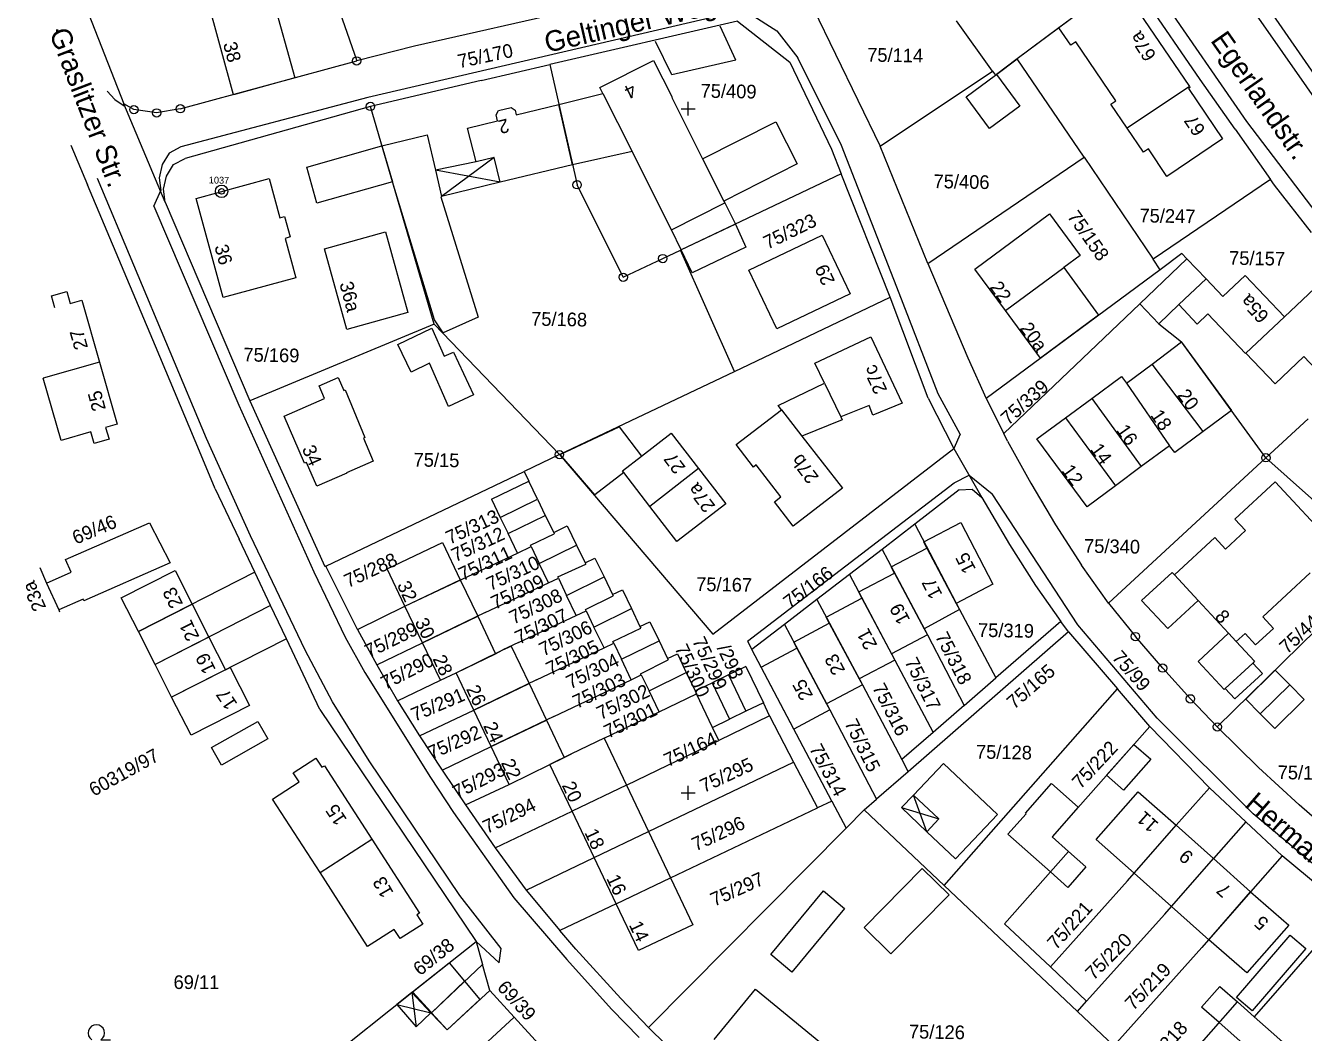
# Model space of a CAD drawing. Extents: x 4459903 to 4460398, y 5304124 to 5304562.
# Drawn here: x 4459903.2 to 4460090.1, y 5304264.8 to 5304412.2 of the extents above; entities that cross this region are included whole.
import ezdxf

# ---------------------------------------------------------------- set-up
doc = ezdxf.new("R2010")
doc.units = 0
doc.layers.get('0').update_dxf_attribs({"linetype": 'CONTINUOUS'})
for name, color, linetype in [('1', 7, 'CONTINUOUS'), ('10', 7, 'CONTINUOUS'), ('11', 7, 'CONTINUOUS'), ('14', 7, 'CONTINUOUS'), ('15', 7, 'CONTINUOUS'), ('3', 7, 'CONTINUOUS'), ('4', 7, 'CONTINUOUS'), ('5', 7, 'CONTINUOUS'), ('6', 7, 'CONTINUOUS'), ('7', 7, 'CONTINUOUS'), ('9', 7, 'CONTINUOUS')]:
    doc.layers.add(name, color=color, linetype=linetype)

# ---------------------------------------------------------------- blocks, each defined once
blk = doc.blocks.new('10')
at = {"color": 2}
blk.add_circle((0, 0), 0.61, dxfattribs=at)
blk = doc.blocks.new('5')
at = {"color": 1}
for radius in [0.91, 0.41]:
    blk.add_circle((0, 0), radius, dxfattribs=at)
blk = doc.blocks.new('212')
at = {"color": 3}
blk.add_line((0.663158, -1.000108), (2.063156, -1.000108), dxfattribs=at)
blk.add_arc((0, 0), 1.199998, 303.547812, 596.700279, dxfattribs=at)
blk = doc.blocks.new('400')
at = {"color": 7}
for p, q in [((-1, 0), (0, 0)), ((0, 0), (0, 1)), ((0, 0), (1, 0)), ((0, -1), (0, 0))]:
    blk.add_line(p, q, dxfattribs=at)

msp = doc.modelspace()

# ---------------------------------------------------------------- linework, layer by layer
at = {"layer": '10', "color": 30}
for p, q in [((4460055.58, 5304435.91), (4460081.59, 5304398.15)), ((4460006.62, 5304414.1), (4459953.17, 5304401.66)), ((4460006.98, 5304407.11), (4460004.66, 5304412.1)), ((4460009.05, 5304413.87), (4460012.98, 5304411.41)), ((4460083.02, 5304413.75), (4460095.43, 5304395.94)), ((4460012.98, 5304411.41), (4460016.03, 5304407.46)), ((4459997.62, 5304404.99), (4459995.23, 5304409.86)), ((4460006.98, 5304407.11), (4459997.62, 5304404.99)), ((4460022.39, 5304394.65), (4460016.03, 5304407.46)), ((4459915.1, 5304402.6), (4459916.21, 5304401.38)), ((4459916.21, 5304401.38), (4459917.56, 5304400.45)), ((4459953.17, 5304401.66), (4459925.86, 5304394.43)), ((4460081.59, 5304398.15), (4460095.48, 5304379.88)), ((4459924.12, 5304393.53), (4459923.12, 5304391.85)), ((4459925.86, 5304394.43), (4459924.12, 5304393.53)), ((4460030.82, 5304373.06), (4460022.39, 5304394.65)), ((4459923.12, 5304391.85), (4459922.69, 5304389.91)), ((4459929.61, 5304351.82), (4459913.67, 5304389.81)), ((4459922.69, 5304389.91), (4459922.9, 5304388.07)), ((4459921.92, 5304385.78), (4459922.9, 5304388.07)), ((4459921.92, 5304385.78), (4459934.32, 5304356.66)), ((4460036.55, 5304358.31), (4460030.82, 5304373.06)), ((4460039.77, 5304352.43), (4460036.55, 5304358.31)), ((4459934.32, 5304356.66), (4459945.28, 5304332.31)), ((4460039.77, 5304352.43), (4460038.85, 5304350.35)), ((4459936.03, 5304337.56), (4459929.61, 5304351.82)), ((4460008.69, 5304322.17), (4460038.86, 5304345.3)), ((4460038.86, 5304345.3), (4460041.07, 5304346.44)), ((4460041.07, 5304346.44), (4460044.44, 5304343.71)), ((4460056.97, 5304324.55), (4460044.44, 5304343.71)), ((4459944, 5304320.85), (4459936.03, 5304337.56)), ((4459945.28, 5304332.31), (4459949.86, 5304322.76)), ((4460068.56, 5304310.93), (4460056.97, 5304324.55)), ((4459949.86, 5304322.76), (4459952.76, 5304317.61)), ((4459948.03, 5304313.31), (4459944, 5304320.85)), ((4460008.69, 5304322.17), (4460009.32, 5304320.97)), ((4459952.76, 5304317.61), (4459962.33, 5304302.26)), ((4459953.36, 5304304.66), (4459948.03, 5304313.31)), ((4460082.59, 5304296.91), (4460068.56, 5304310.93)), ((4459966.63, 5304284.99), (4459953.36, 5304304.66)), ((4459962.33, 5304302.26), (4459965.69, 5304297.12)), ((4459965.69, 5304297.12), (4459974.5, 5304284.67)), ((4460127.16, 5304259.59), (4460082.59, 5304296.91)), ((4459972.66, 5304277.26), (4459966.63, 5304284.99)), ((4459974.5, 5304284.67), (4459982.24, 5304275.65)), ((4459972.35, 5304275.16), (4459969.02, 5304278.28)), ((4459972.35, 5304275.16), (4459972.66, 5304277.26)), ((4459982.24, 5304275.65), (4459988.77, 5304268.36)), ((4459992.86, 5304264.22), (4459988.77, 5304268.36))]:
    msp.add_line(p, q, dxfattribs=at)
at = {"layer": '3', "color": 7}
for p, q in [((4459942.07, 5304434.47), (4459951.55, 5304407.01)), ((4459907.96, 5304425.04), (4459917.52, 5304400.73)), ((4460064.43, 5304419.48), (4460048.11, 5304407.33)), ((4460074.85, 5304404.29), (4460064.43, 5304419.48)), ((4460093.28, 5304402.47), (4460083.31, 5304416.96)), ((4459983.72, 5304414.54), (4459959.98, 5304409.15)), ((4460018.27, 5304414.73), (4460028.07, 5304394.52)), ((4460007.21, 5304412.83), (4459979.77, 5304406.46)), ((4460007.21, 5304412.83), (4460014.86, 5304406.81)), ((4459959.98, 5304409.15), (4459951.55, 5304407.01)), ((4459925.77, 5304400.01), (4459951.55, 5304407.01)), ((4459969.74, 5304404.15), (4459979.77, 5304406.46)), ((4459979.77, 5304406.46), (4459983.77, 5304388.9)), ((4460014.86, 5304406.81), (4460020.93, 5304394.08)), ((4460044.91, 5304404.94), (4460048.11, 5304407.33)), ((4460057.88, 5304392.91), (4460048.11, 5304407.33)), ((4460028.07, 5304394.52), (4460044.46, 5304405.51)), ((4460044.46, 5304405.51), (4460044.91, 5304404.94)), ((4459969.74, 5304404.15), (4459953.55, 5304400.35)), ((4460079.95, 5304397.01), (4460074.85, 5304404.29)), ((4459918.98, 5304399.88), (4459917.52, 5304400.73)), ((4459923.57, 5304386.33), (4459917.52, 5304400.73)), ((4459922.31, 5304399.41), (4459918.98, 5304399.88)), ((4459925.77, 5304400.01), (4459922.31, 5304399.41)), ((4459953.55, 5304400.35), (4459926.49, 5304392.74)), ((4459962.85, 5304368.51), (4459953.55, 5304400.35)), ((4460079.95, 5304397.01), (4460085.12, 5304389.65)), ((4459909.76, 5304394.71), (4459912.2, 5304388.91)), ((4460020.93, 5304394.08), (4460022.37, 5304390.49)), ((4460035.01, 5304377.41), (4460028.07, 5304394.52)), ((4459923.75, 5304390.16), (4459924.76, 5304391.84)), ((4459924.76, 5304391.84), (4459926.49, 5304392.74)), ((4460035.01, 5304377.41), (4460057.88, 5304392.91)), ((4460057.88, 5304392.91), (4460067.96, 5304378.03)), ((4459923.33, 5304388.23), (4459923.75, 5304390.16)), ((4460022.37, 5304390.49), (4459998.9, 5304379.35)), ((4460029.53, 5304372.45), (4460022.37, 5304390.49)), ((4460085.12, 5304389.65), (4460067.96, 5304378.03)), ((4460085.7, 5304388.84), (4460085.12, 5304389.65)), ((4459922.12, 5304365.3), (4459912.2, 5304388.91)), ((4459923.57, 5304386.33), (4459923.33, 5304388.23)), ((4459990.5, 5304375.37), (4459983.77, 5304388.9)), ((4460091.1, 5304381.93), (4460085.7, 5304388.84)), ((4459923.57, 5304386.33), (4459935.91, 5304357.32)), ((4459996.28, 5304378.11), (4459998.9, 5304379.35)), ((4460006.77, 5304361.62), (4459998.9, 5304379.35)), ((4460072.18, 5304378.83), (4460069.01, 5304376.48)), ((4460072.18, 5304378.83), (4460072.91, 5304378.07)), ((4459990.5, 5304375.37), (4459996.28, 5304378.11)), ((4460035.01, 5304377.41), (4460040.87, 5304363.6)), ((4460066.01, 5304371.48), (4460072.91, 5304378.07)), ((4460069.01, 5304376.48), (4460067.96, 5304378.03)), ((4460069.01, 5304376.48), (4460043.58, 5304357.67)), ((4460006.77, 5304361.62), (4460029.53, 5304372.45)), ((4460035.06, 5304357.71), (4460029.53, 5304372.45)), ((4460046.12, 5304352.51), (4460066.01, 5304371.48)), ((4460066.01, 5304371.48), (4460068.78, 5304368.57)), ((4459962.85, 5304368.51), (4459935.91, 5304357.32)), ((4459981.19, 5304349.44), (4459962.85, 5304368.51)), ((4460068.78, 5304368.57), (4460072.09, 5304365.92)), ((4459928.55, 5304349.96), (4459922.12, 5304365.3)), ((4460084.45, 5304348.98), (4460072.09, 5304365.92)), ((4460040.87, 5304363.6), (4460043.58, 5304357.67)), ((4459981.19, 5304349.44), (4460006.77, 5304361.62)), ((4459935.91, 5304357.32), (4459946.89, 5304333.07)), ((4460035.06, 5304357.71), (4460038.85, 5304350.35)), ((4460043.58, 5304357.67), (4460046.12, 5304352.51)), ((4460090.61, 5304354.68), (4460084.45, 5304348.98)), ((4460046.66, 5304351.42), (4460046.12, 5304352.51)), ((4460003.6, 5304323.21), (4460038.85, 5304350.35)), ((4460038.85, 5304350.35), (4460042.94, 5304343.16)), ((4460046.66, 5304351.42), (4460050.07, 5304345.25)), ((4459930.88, 5304344.43), (4459928.55, 5304349.96)), ((4459981.19, 5304349.44), (4459976.02, 5304346.97)), ((4459981.19, 5304349.44), (4460003.6, 5304323.21)), ((4460084.45, 5304348.98), (4460061.43, 5304327.72)), ((4460097.18, 5304337.59), (4460084.45, 5304348.98)), ((4459947.05, 5304333.15), (4459976.02, 5304346.97)), ((4459976.02, 5304346.97), (4459976.7, 5304345.54)), ((4459971.26, 5304342.93), (4459976.7, 5304345.54)), ((4459977.99, 5304342.92), (4459976.7, 5304345.54)), ((4460050.07, 5304345.25), (4460053.7, 5304339.2)), ((4459930.88, 5304344.43), (4459934.36, 5304337.09)), ((4459971.26, 5304342.93), (4459972.53, 5304340.27)), ((4459972.53, 5304340.27), (4459977.99, 5304342.92)), ((4459977.99, 5304342.92), (4459979.11, 5304340.56)), ((4460039.63, 5304344.32), (4460033.11, 5304339.26)), ((4460039.63, 5304344.32), (4460041.52, 5304344.39)), ((4460041.52, 5304344.39), (4460042.94, 5304343.16)), ((4460042.94, 5304343.16), (4460046.96, 5304336.3)), ((4459972.53, 5304340.27), (4459973.67, 5304337.89)), ((4459973.67, 5304337.89), (4459979.11, 5304340.56)), ((4459979.11, 5304340.56), (4459980.34, 5304338.07)), ((4460033.11, 5304339.26), (4460028.34, 5304335.58)), ((4460033.11, 5304339.26), (4460039.64, 5304326.8)), ((4460053.7, 5304339.2), (4460057.47, 5304333.26)), ((4459975.03, 5304335.04), (4459973.67, 5304337.89)), ((4459976.93, 5304336.2), (4459980.43, 5304337.88)), ((4459980.34, 5304338.07), (4459982.31, 5304339.01)), ((4459980.34, 5304338.07), (4459980.43, 5304337.88)), ((4459982.31, 5304339.01), (4459983.68, 5304336.19)), ((4459936.65, 5304332.27), (4459934.36, 5304337.09)), ((4459975.03, 5304335.04), (4459977.03, 5304336)), ((4459977.03, 5304336), (4459976.93, 5304336.2)), ((4459977.03, 5304336), (4459978.21, 5304333.54)), ((4459978.21, 5304333.54), (4459983.68, 5304336.19)), ((4459983.68, 5304336.19), (4459984.93, 5304333.62)), ((4460028.34, 5304335.58), (4460023.58, 5304331.93)), ((4460028.34, 5304335.58), (4460034.98, 5304323.08)), ((4460046.96, 5304336.3), (4460050.79, 5304330.32)), ((4459967.77, 5304331.65), (4459975.03, 5304335.04)), ((4459979.58, 5304330.69), (4459978.21, 5304333.54)), ((4459984.93, 5304333.62), (4459986.38, 5304334.31)), ((4459984.93, 5304333.62), (4459985.02, 5304333.43)), ((4459986.38, 5304334.31), (4459987.7, 5304331.57)), ((4459936.65, 5304332.27), (4459919.64, 5304323.57)), ((4459938.96, 5304327.39), (4459936.65, 5304332.27)), ((4459947.05, 5304333.15), (4459946.89, 5304333.07)), ((4459947.05, 5304333.15), (4459947.11, 5304333.03)), ((4459951.66, 5304323.9), (4459947.11, 5304333.03)), ((4459958.59, 5304327.28), (4459967.77, 5304331.65)), ((4459980.94, 5304331.56), (4459985.02, 5304333.43)), ((4460023.58, 5304331.93), (4460018.82, 5304328.27)), ((4460023.58, 5304331.93), (4460030.2, 5304319.4)), ((4460061.43, 5304327.72), (4460057.47, 5304333.26)), ((4459970.32, 5304326.36), (4459979.58, 5304330.69)), ((4459979.58, 5304330.69), (4459981.03, 5304331.38)), ((4459981.03, 5304331.38), (4459980.94, 5304331.56)), ((4459981.03, 5304331.38), (4459982.22, 5304328.87)), ((4459982.22, 5304328.87), (4459987.7, 5304331.57)), ((4459987.7, 5304331.57), (4459988.95, 5304329)), ((4460050.79, 5304330.32), (4460054.48, 5304325.06)), ((4459983.64, 5304325.92), (4459982.22, 5304328.87)), ((4459984.97, 5304326.81), (4459989.05, 5304328.8)), ((4459988.95, 5304329), (4459990.39, 5304329.67)), ((4459988.95, 5304329), (4459989.05, 5304328.8)), ((4459990.39, 5304329.67), (4459991.7, 5304326.94)), ((4460018.82, 5304328.27), (4460014.08, 5304324.61)), ((4460018.82, 5304328.27), (4460025.49, 5304315.77)), ((4460097.76, 5304329.72), (4460077.34, 5304309.63)), ((4459938.96, 5304327.39), (4459922.07, 5304318.77)), ((4459941.27, 5304322.51), (4459938.96, 5304327.39)), ((4459951.66, 5304323.9), (4459958.59, 5304327.28)), ((4459970.32, 5304326.36), (4459961.15, 5304321.95)), ((4459983.64, 5304325.92), (4459985.07, 5304326.61)), ((4459985.07, 5304326.61), (4459984.97, 5304326.81)), ((4459985.07, 5304326.61), (4459986.23, 5304324.23)), ((4459986.23, 5304324.23), (4459991.7, 5304326.94)), ((4459991.7, 5304326.94), (4459992.95, 5304324.34)), ((4460039.64, 5304326.8), (4460044.98, 5304316.79)), ((4460061.43, 5304327.72), (4460065.38, 5304322.84)), ((4459975.22, 5304321.98), (4459983.64, 5304325.92)), ((4459987.71, 5304321.19), (4459986.23, 5304324.23)), ((4459992.95, 5304324.34), (4459994.39, 5304325.02)), ((4459992.95, 5304324.34), (4459993.08, 5304324.08)), ((4459994.39, 5304325.02), (4459995.74, 5304322.24)), ((4460014.08, 5304324.61), (4460009.32, 5304320.97)), ((4460014.08, 5304324.61), (4460020.72, 5304312.11)), ((4460054.48, 5304325.06), (4460044.98, 5304316.79)), ((4460055.59, 5304323.56), (4460054.48, 5304325.06)), ((4459941.27, 5304322.51), (4459924.49, 5304314)), ((4459946.17, 5304312.18), (4459941.27, 5304322.51)), ((4459951.66, 5304323.9), (4459954.5, 5304318.71)), ((4459989.01, 5304322.11), (4459993.08, 5304324.08)), ((4460055.59, 5304323.56), (4460032.14, 5304303.07)), ((4460034.98, 5304323.08), (4460040.36, 5304312.76)), ((4460055.59, 5304323.56), (4460062.76, 5304315.22)), ((4460069.36, 5304318.23), (4460065.38, 5304322.84)), ((4459954.5, 5304318.71), (4459961.15, 5304321.95)), ((4459966.08, 5304317.53), (4459972.93, 5304320.89)), ((4459975.22, 5304321.98), (4459972.93, 5304320.89)), ((4459977.84, 5304316.5), (4459987.71, 5304321.19)), ((4459987.71, 5304321.19), (4459989.13, 5304321.86)), ((4459989.13, 5304321.86), (4459989.01, 5304322.11)), ((4459989.13, 5304321.86), (4459990.25, 5304319.52)), ((4459990.25, 5304319.52), (4459995.74, 5304322.24)), ((4459995.74, 5304322.24), (4459997, 5304319.64)), ((4460021.01, 5304298.79), (4460009.32, 5304320.97)), ((4459954.5, 5304318.71), (4459957.53, 5304313.45)), ((4459991.67, 5304316.54), (4459990.25, 5304319.52)), ((4459993.04, 5304317.42), (4459997.09, 5304319.45)), ((4459997, 5304319.64), (4459998.45, 5304320.31)), ((4459997, 5304319.64), (4459997.09, 5304319.45)), ((4459998.45, 5304320.31), (4459999.72, 5304317.61)), ((4460030.2, 5304319.4), (4460035.8, 5304308.81)), ((4459963.79, 5304316.46), (4459966.08, 5304317.53)), ((4459991.67, 5304316.54), (4459993.13, 5304317.23)), ((4459993.13, 5304317.23), (4459993.04, 5304317.42)), ((4459993.13, 5304317.23), (4459994.28, 5304314.9)), ((4459994.28, 5304314.9), (4459999.72, 5304317.61)), ((4459999.72, 5304317.61), (4460001.03, 5304314.91)), ((4460005.9, 5304317.23), (4460003.52, 5304316.1)), ((4460008.45, 5304318.45), (4460005.9, 5304317.23)), ((4460005.9, 5304317.23), (4460008.44, 5304311.92)), ((4460008.45, 5304318.45), (4460010.99, 5304313.14)), ((4460040.36, 5304312.76), (4460044.98, 5304316.79)), ((4460073.41, 5304313.74), (4460069.36, 5304318.23)), ((4459957.53, 5304313.45), (4459963.79, 5304316.46)), ((4459977.84, 5304316.5), (4459968.66, 5304312.1)), ((4459980.36, 5304311.16), (4459991.67, 5304316.54)), ((4459995.78, 5304311.86), (4459994.28, 5304314.9)), ((4460001.03, 5304314.91), (4460003.52, 5304316.1)), ((4460001.03, 5304314.91), (4460001.23, 5304314.49)), ((4460003.52, 5304316.1), (4460006.05, 5304310.77)), ((4460025.49, 5304315.77), (4460031.22, 5304304.85)), ((4460037.43, 5304286.43), (4460062.76, 5304315.22)), ((4460067.48, 5304309.72), (4460062.76, 5304315.22)), ((4459957.53, 5304313.45), (4459960.73, 5304308.32)), ((4459995.78, 5304311.86), (4460001.23, 5304314.49)), ((4460003.55, 5304309.55), (4460001.23, 5304314.49)), ((4460010.99, 5304313.14), (4460008.44, 5304311.92)), ((4460011.91, 5304311.24), (4460010.99, 5304313.14)), ((4460077.34, 5304309.63), (4460073.41, 5304313.74)), ((4459946.17, 5304312.18), (4459969.02, 5304278.28)), ((4459960.73, 5304308.32), (4459968.66, 5304312.1)), ((4459980.36, 5304311.16), (4459971.2, 5304306.75)), ((4459987.72, 5304307.97), (4459995.78, 5304311.86)), ((4460011.91, 5304311.24), (4460004.46, 5304307.63)), ((4460008.44, 5304311.92), (4460006.05, 5304310.77)), ((4460011.91, 5304311.24), (4460015.39, 5304304.49)), ((4460020.72, 5304312.11), (4460027.55, 5304299.09)), ((4460040.36, 5304312.76), (4460035.8, 5304308.81)), ((4460003.55, 5304309.55), (4460006.05, 5304310.77)), ((4460004.46, 5304307.63), (4460003.55, 5304309.55)), ((4460067.48, 5304309.72), (4460053.18, 5304293.59)), ((4460076.18, 5304300.72), (4460067.48, 5304309.72)), ((4460077.34, 5304309.63), (4460083.38, 5304303.72)), ((4459960.73, 5304308.32), (4459964.04, 5304303.32)), ((4459987.72, 5304307.97), (4459982.97, 5304305.71)), ((4459990.98, 5304301.11), (4460004.46, 5304307.63)), ((4460035.8, 5304308.81), (4460031.22, 5304304.85)), ((4459964.04, 5304303.32), (4459971.2, 5304306.75)), ((4459982.97, 5304305.71), (4459979.79, 5304304.16)), ((4459973.82, 5304301.24), (4459979.79, 5304304.16)), ((4459994.2, 5304294.33), (4460015.39, 5304304.49)), ((4460015.39, 5304304.49), (4460018.9, 5304297.79)), ((4460031.22, 5304304.85), (4460032.14, 5304303.07)), ((4460089.3, 5304298.24), (4460083.38, 5304303.72)), ((4459964.04, 5304303.32), (4459967.47, 5304298.24)), ((4460032.14, 5304303.07), (4460027.55, 5304299.09)), ((4459967.47, 5304298.24), (4459973.82, 5304301.24)), ((4459990.98, 5304301.11), (4459983.05, 5304297.33)), ((4460076.18, 5304300.72), (4460071.35, 5304295.25)), ((4460081.51, 5304295.74), (4460076.18, 5304300.72)), ((4459967.47, 5304298.24), (4459971.79, 5304291.95)), ((4460021.01, 5304298.79), (4460018.9, 5304297.79)), ((4460021.01, 5304298.79), (4460023.09, 5304294.85)), ((4460025.71, 5304297.49), (4460027.55, 5304299.09)), ((4460096.6, 5304291.83), (4460089.3, 5304298.24)), ((4459971.79, 5304291.95), (4459983.05, 5304297.33)), ((4459997.42, 5304287.55), (4460018.9, 5304297.79)), ((4460025.71, 5304297.49), (4460023.09, 5304294.85)), ((4460025.71, 5304297.49), (4460037.43, 5304286.43)), ((4459986.28, 5304290.53), (4459994.2, 5304294.33)), ((4459994.22, 5304265.7), (4460023.09, 5304294.85)), ((4460064.2, 5304287.11), (4460071.35, 5304295.25)), ((4460081.51, 5304295.74), (4460076.78, 5304290.38)), ((4460086.83, 5304290.8), (4460081.51, 5304295.74)), ((4460055.6, 5304291.43), (4460053.18, 5304293.59)), ((4459971.79, 5304291.95), (4459976.31, 5304285.79)), ((4459976.31, 5304285.79), (4459986.28, 5304290.53)), ((4460055.6, 5304291.43), (4460046.25, 5304280.86)), ((4460086.83, 5304290.8), (4460082.18, 5304285.54)), ((4460096.35, 5304282.87), (4460086.83, 5304290.8)), ((4460069.66, 5304282.26), (4460076.78, 5304290.38)), ((4459989.48, 5304283.77), (4459997.42, 5304287.55)), ((4460064.2, 5304287.11), (4460052.94, 5304274.54)), ((4459976.31, 5304285.79), (4459981.24, 5304279.85)), ((4460056.9, 5304268.05), (4460037.43, 5304286.43)), ((4460082.18, 5304285.54), (4460075.1, 5304277.39)), ((4459989.48, 5304283.77), (4459981.24, 5304279.85)), ((4460069.66, 5304282.26), (4460058.23, 5304269.53)), ((4460096.35, 5304282.87), (4460082.72, 5304267.27)), ((4459983.6, 5304277.15), (4459981.24, 5304279.85)), ((4460046.25, 5304280.86), (4460052.94, 5304274.54)), ((4459959.6, 5304270.8), (4459969.02, 5304278.28)), ((4459969.02, 5304278.28), (4459969.96, 5304274.9)), ((4459990.18, 5304269.91), (4459983.6, 5304277.15)), ((4460062.22, 5304263.03), (4460075.1, 5304277.39)), ((4459962.44, 5304267.8), (4459969.96, 5304274.9)), ((4459971.02, 5304271.09), (4459969.96, 5304274.9)), ((4460058.23, 5304269.53), (4460052.94, 5304274.54)), ((4459921.42, 5304240.48), (4459959.6, 5304270.8)), ((4459959.6, 5304270.8), (4459962.38, 5304267.86)), ((4459971.02, 5304271.09), (4459964.76, 5304265.34)), ((4459971.02, 5304271.09), (4459974.55, 5304267.21)), ((4459994.22, 5304265.7), (4459990.18, 5304269.91)), ((4460056.9, 5304268.05), (4460058.23, 5304269.53)), ((4460069.02, 5304256.62), (4460080.28, 5304269.42)), ((4460080.28, 5304269.42), (4460082.72, 5304267.27)), ((4459958.96, 5304252.85), (4459974.55, 5304267.21)), ((4459962.44, 5304267.8), (4459962.38, 5304267.86)), ((4459962.44, 5304267.8), (4459964.76, 5304265.34)), ((4459978.16, 5304263.24), (4459974.55, 5304267.21)), ((4460062.22, 5304263.03), (4460056.9, 5304268.05)), ((4459994.22, 5304265.7), (4459999.72, 5304260.3))]:
    msp.add_line(p, q, dxfattribs=at)
at = {"layer": '5', "color": 1}
for p, q in [((4459938.59, 5304418.71), (4459942.5, 5304404.54)), ((4460062.98, 5304418.4), (4460073.26, 5304403.24)), ((4459933.55, 5304402.03), (4459929.67, 5304416.2)), ((4460044.46, 5304405.51), (4460039.2, 5304412.84)), ((4460055.83, 5304413.08), (4460054.19, 5304411.86)), ((4460054.19, 5304411.86), (4460048.11, 5304407.33)), ((4460055.94, 5304409.29), (4460054.19, 5304411.86)), ((4460056.66, 5304409.77), (4460055.94, 5304409.29)), ((4460062.51, 5304401.16), (4460056.66, 5304409.77)), ((4459987.09, 5304403.14), (4459994.91, 5304407.07)), ((4459994.91, 5304407.07), (4459997.64, 5304401.69)), ((4460048.11, 5304407.33), (4460045.09, 5304405.02)), ((4459942.5, 5304404.54), (4459933.55, 5304402.03)), ((4460040.64, 5304401.74), (4460044.91, 5304404.94)), ((4460044.91, 5304404.94), (4460045.09, 5304405.02)), ((4460045.09, 5304405.02), (4460048.49, 5304400.41)), ((4459987.54, 5304402.25), (4459987.09, 5304403.14)), ((4460073.26, 5304403.24), (4460064.17, 5304397.18)), ((4460073.33, 5304403.13), (4460073.12, 5304402.98)), ((4460073.12, 5304402.98), (4460078.1, 5304395.59)), ((4460073.26, 5304403.24), (4460073.33, 5304403.13)), ((4459981.11, 5304400.64), (4459987.54, 5304402.25)), ((4459987.54, 5304402.25), (4459991.79, 5304393.76)), ((4459997.64, 5304401.69), (4459997.6, 5304401.67)), ((4459997.6, 5304401.67), (4460002.1, 5304392.71)), ((4460044.04, 5304397.13), (4460040.64, 5304401.74)), ((4460061.8, 5304400.67), (4460062.51, 5304401.16)), ((4459971.92, 5304399.11), (4459972.28, 5304399.73)), ((4459972.14, 5304398.22), (4459971.92, 5304399.11)), ((4459972.28, 5304399.73), (4459974.12, 5304400.17)), ((4459974.12, 5304400.17), (4459974.72, 5304399.78)), ((4459974.72, 5304399.78), (4459974.88, 5304399.14)), ((4459974.88, 5304399.14), (4459981.11, 5304400.64)), ((4459983.1, 5304391.83), (4459981.11, 5304400.64)), ((4460048.49, 5304400.41), (4460044.04, 5304397.13)), ((4460064.17, 5304397.18), (4460061.8, 5304400.67)), ((4459967.75, 5304397.16), (4459972.14, 5304398.22)), ((4459969.01, 5304392.23), (4459967.75, 5304397.16)), ((4460002.1, 5304392.71), (4460012.8, 5304398.12)), ((4460012.8, 5304398.12), (4460015.91, 5304391.94)), ((4460066.55, 5304393.65), (4460064.17, 5304397.18)), ((4459955.22, 5304394.61), (4459961.87, 5304396.2)), ((4459961.87, 5304396.2), (4459963.07, 5304391.01)), ((4460078.1, 5304395.59), (4460069.98, 5304390.12)), ((4459944.24, 5304391.48), (4459955.22, 5304394.61)), ((4459955.22, 5304394.61), (4459956.77, 5304389.34)), ((4459991.79, 5304393.76), (4459983.1, 5304391.83)), ((4459997.56, 5304382.29), (4459991.79, 5304393.76)), ((4460067.27, 5304394.13), (4460066.55, 5304393.65)), ((4460069.98, 5304390.12), (4460067.27, 5304394.13)), ((4459945.73, 5304386.21), (4459944.24, 5304391.48)), ((4459971.65, 5304392.87), (4459969.01, 5304392.23)), ((4459972.53, 5304389.26), (4459971.65, 5304392.87)), ((4459983.1, 5304391.83), (4459972.53, 5304389.26)), ((4460002.1, 5304392.71), (4460005.23, 5304386.49)), ((4460015.91, 5304391.94), (4460005.23, 5304386.49)), ((4459928.07, 5304386.9), (4459938.76, 5304389.79)), ((4459938.76, 5304389.79), (4459940.29, 5304384.05)), ((4459963.07, 5304391.01), (4459963.96, 5304387.17)), ((4459956.77, 5304389.34), (4459945.73, 5304386.21)), ((4459962.93, 5304369.16), (4459956.77, 5304389.34)), ((4459932.01, 5304372.41), (4459928.07, 5304386.9)), ((4459963.96, 5304387.17), (4459963.86, 5304387.15)), ((4459963.86, 5304387.15), (4459969.29, 5304369.52)), ((4459997.56, 5304382.29), (4460005.35, 5304386.25)), ((4460005.23, 5304386.49), (4460005.35, 5304386.25)), ((4460005.35, 5304386.25), (4460006.92, 5304383.12)), ((4459940.29, 5304384.05), (4459941.01, 5304384.24)), ((4459941.01, 5304384.24), (4459941.81, 5304381.26)), ((4460041.92, 5304376.57), (4460052.83, 5304384.65)), ((4460052.83, 5304384.65), (4460057.29, 5304378.57)), ((4459999, 5304379.4), (4459997.56, 5304382.29)), ((4460006.92, 5304383.12), (4459999, 5304379.4)), ((4460006.92, 5304383.12), (4460008.44, 5304379.77)), ((4459941.81, 5304381.26), (4459941.1, 5304381.06)), ((4459941.1, 5304381.06), (4459942.66, 5304375.28)), ((4459946.84, 5304379.53), (4459955.76, 5304382)), ((4459955.76, 5304382), (4459959.02, 5304370.2)), ((4460008.88, 5304376.39), (4460019.58, 5304381.52)), ((4460019.58, 5304381.52), (4460023.68, 5304372.97)), ((4459950.1, 5304367.75), (4459946.84, 5304379.53)), ((4460000.59, 5304376.02), (4459999, 5304379.4)), ((4460008.44, 5304379.77), (4460000.59, 5304376.02)), ((4460057.29, 5304378.57), (4460054.89, 5304376.81)), ((4460046.38, 5304370.52), (4460041.92, 5304376.57)), ((4460046.38, 5304370.52), (4460054.89, 5304376.81)), ((4460054.89, 5304376.81), (4460060, 5304369.82)), ((4460072.91, 5304378.07), (4460075.69, 5304375.14)), ((4460087.16, 5304369.61), (4460095.59, 5304377.59)), ((4459942.66, 5304375.28), (4459932.01, 5304372.41)), ((4460012.97, 5304367.85), (4460008.88, 5304376.39)), ((4460071.72, 5304371.37), (4460075.69, 5304375.14)), ((4460075.69, 5304375.14), (4460078.13, 5304372.55)), ((4460078.13, 5304372.55), (4460081.39, 5304375.62)), ((4460081.39, 5304375.62), (4460087.16, 5304369.61)), ((4459906.96, 5304372.65), (4459909.19, 5304373.29)), ((4459909.19, 5304373.29), (4459909.69, 5304371.56)), ((4460023.68, 5304372.97), (4460012.97, 5304367.85)), ((4459907.45, 5304370.92), (4459906.96, 5304372.65)), ((4459909.69, 5304371.56), (4459911.35, 5304372.03)), ((4459911.35, 5304372.03), (4459913.95, 5304362.98)), ((4460071.72, 5304371.37), (4460068.78, 5304368.57)), ((4460074.42, 5304368.54), (4460071.72, 5304371.37)), ((4459959.02, 5304370.2), (4459950.1, 5304367.75)), ((4459964.18, 5304367.27), (4459962.93, 5304369.16)), ((4459969.29, 5304369.52), (4459964.18, 5304367.27)), ((4460051.52, 5304363.55), (4460046.38, 5304370.52)), ((4460060, 5304369.82), (4460051.52, 5304363.55)), ((4460075.97, 5304370.01), (4460074.42, 5304368.54)), ((4460081.48, 5304364.24), (4460075.97, 5304370.01)), ((4460081.52, 5304364.28), (4460087.16, 5304369.61)), ((4459957.56, 5304365.55), (4459962.53, 5304367.91)), ((4459962.53, 5304367.91), (4459964.33, 5304363.83)), ((4459959.49, 5304361.48), (4459957.56, 5304365.55)), ((4460018.53, 5304362.81), (4460026.68, 5304366.67)), ((4460026.68, 5304366.67), (4460031.3, 5304356.96)), ((4460067.82, 5304362.68), (4460072.09, 5304365.92)), ((4460072.09, 5304365.92), (4460072.13, 5304365.87)), ((4460072.13, 5304365.87), (4460079.41, 5304355.89)), ((4459964.33, 5304363.83), (4459965.7, 5304364.44)), ((4459965.7, 5304364.44), (4459968.6, 5304358.19)), ((4460081.52, 5304364.28), (4460081.48, 5304364.24)), ((4460085.78, 5304359.79), (4460081.52, 5304364.28)), ((4460089.97, 5304363.78), (4460085.78, 5304359.79)), ((4460094.82, 5304358.67), (4460089.97, 5304363.78)), ((4459913.95, 5304362.98), (4459905.71, 5304360.6)), ((4459913.95, 5304362.98), (4459916.52, 5304353.9)), ((4459962.2, 5304362.82), (4459959.49, 5304361.48)), ((4459964.95, 5304356.5), (4459962.2, 5304362.82)), ((4460019.93, 5304359.87), (4460018.53, 5304362.81)), ((4460064.08, 5304359.91), (4460067.82, 5304362.68)), ((4460075.26, 5304352.82), (4460067.82, 5304362.68)), ((4459908.34, 5304351.53), (4459905.71, 5304360.6)), ((4459946.04, 5304359.49), (4459948.86, 5304360.7)), ((4459948.86, 5304360.7), (4459949.66, 5304358.84)), ((4460013.17, 5304356.64), (4460019.93, 5304359.87)), ((4460019.93, 5304359.87), (4460022.32, 5304354.96)), ((4460059, 5304357.67), (4460063.36, 5304360.88)), ((4460063.36, 5304360.88), (4460064.08, 5304359.91)), ((4460064.08, 5304359.91), (4460070.36, 5304350.75)), ((4459946.84, 5304357.63), (4459946.04, 5304359.49)), ((4459949.66, 5304358.84), (4459949.84, 5304358.92)), ((4459949.84, 5304358.92), (4459952.75, 5304351.95)), ((4459968.6, 5304358.19), (4459964.95, 5304356.5)), ((4459940.96, 5304355.09), (4459946.84, 5304357.63)), ((4460007, 5304350.92), (4460013.64, 5304356.01)), ((4460013.64, 5304356.01), (4460013.17, 5304356.64)), ((4460013.64, 5304356.01), (4460016.63, 5304352.15)), ((4460026.45, 5304356.62), (4460022.32, 5304354.96)), ((4460027.01, 5304355.23), (4460026.45, 5304356.62)), ((4460031.3, 5304356.96), (4460027.01, 5304355.23)), ((4460055.13, 5304354.82), (4460059, 5304357.67)), ((4460059, 5304357.67), (4460066.22, 5304347.69)), ((4459943.94, 5304348.19), (4459940.96, 5304355.09)), ((4460022.5, 5304354.51), (4460016.63, 5304352.15)), ((4460022.32, 5304354.96), (4460022.5, 5304354.51)), ((4460050.98, 5304351.77), (4460055.13, 5304354.82)), ((4460055.13, 5304354.82), (4460062.45, 5304344.9)), ((4460079.41, 5304355.89), (4460075.26, 5304352.82)), ((4459912.68, 5304352.79), (4459908.34, 5304351.53)), ((4459913.18, 5304351.05), (4459912.68, 5304352.79)), ((4459916.52, 5304353.9), (4459914.85, 5304353.42)), ((4459914.85, 5304353.42), (4459915.35, 5304351.68)), ((4459981.28, 5304349.45), (4459989.89, 5304353.5)), ((4459989.89, 5304353.5), (4459993.19, 5304349.22)), ((4459993.19, 5304349.22), (4459997.53, 5304352.56)), ((4459997.53, 5304352.56), (4460001.51, 5304347.4)), ((4460075.26, 5304352.82), (4460071.11, 5304349.74)), ((4459915.35, 5304351.68), (4459913.18, 5304351.05)), ((4459952.75, 5304351.95), (4459952.52, 5304351.86)), ((4459952.52, 5304351.86), (4459953.94, 5304348.47)), ((4460009.55, 5304347.63), (4460007, 5304350.92)), ((4460016.63, 5304352.15), (4460022.54, 5304344.52)), ((4460058.3, 5304341.83), (4460050.98, 5304351.77)), ((4460070.36, 5304350.75), (4460066.22, 5304347.69)), ((4460071.11, 5304349.74), (4460070.36, 5304350.75)), ((4459953.94, 5304348.47), (4459950.07, 5304346.8)), ((4459986.35, 5304343.55), (4459981.28, 5304349.45)), ((4459990.39, 5304347.06), (4459993.19, 5304349.22)), ((4459944.19, 5304348.3), (4459943.94, 5304348.19)), ((4459945.7, 5304344.81), (4459944.19, 5304348.3)), ((4459950.11, 5304346.71), (4459945.7, 5304344.81)), ((4459950.07, 5304346.8), (4459950.11, 5304346.71)), ((4459990.58, 5304346.81), (4459986.35, 5304343.55)), ((4459990.58, 5304346.81), (4459990.39, 5304347.06)), ((4459994.4, 5304341.86), (4459990.58, 5304346.81)), ((4460001.51, 5304347.4), (4459994.4, 5304341.86)), ((4460001.51, 5304347.4), (4460005.49, 5304342.23)), ((4460009.96, 5304347.95), (4460009.55, 5304347.63)), ((4460013.56, 5304343.29), (4460009.96, 5304347.95)), ((4460066.22, 5304347.69), (4460062.45, 5304344.9)), ((4460062.45, 5304344.9), (4460058.3, 5304341.83)), ((4460079.91, 5304340.03), (4460085.8, 5304345.49)), ((4460085.8, 5304345.49), (4460094.82, 5304335.75)), ((4460012.6, 5304342.55), (4460013.56, 5304343.29)), ((4460022.54, 5304344.52), (4460015.37, 5304338.97)), ((4459998.36, 5304336.72), (4459994.4, 5304341.86)), ((4460005.49, 5304342.23), (4459998.36, 5304336.72)), ((4460015.37, 5304338.97), (4460012.6, 5304342.55)), ((4459909.01, 5304334.12), (4459921.28, 5304339.48)), ((4459921.28, 5304339.48), (4459924.28, 5304333.6)), ((4460034.44, 5304336.69), (4460039.83, 5304339.54)), ((4460039.83, 5304339.54), (4460044.54, 5304330.5)), ((4460081.47, 5304338.34), (4460079.91, 5304340.03)), ((4460071.09, 5304331.85), (4460076.97, 5304337.31)), ((4460076.97, 5304337.31), (4460078.53, 5304335.62)), ((4460078.53, 5304335.62), (4460081.47, 5304338.34)), ((4459955.98, 5304332.76), (4459964.08, 5304336.62)), ((4459964.08, 5304336.62), (4459966.69, 5304331.14)), ((4460029.68, 5304333.04), (4460034.9, 5304335.77)), ((4460034.9, 5304335.77), (4460034.44, 5304336.69)), ((4460034.9, 5304335.77), (4460039.16, 5304327.7)), ((4459909.83, 5304332.25), (4459909.01, 5304334.12)), ((4459924.28, 5304333.6), (4459911.67, 5304328.05)), ((4459905.21, 5304332.94), (4459906.23, 5304330.67)), ((4459906.23, 5304330.67), (4459909.83, 5304332.25)), ((4459917.14, 5304328.49), (4459925, 5304332.49)), ((4459925, 5304332.49), (4459927.49, 5304327.57)), ((4459958.59, 5304327.28), (4459955.98, 5304332.76)), ((4460024.93, 5304329.38), (4460030.14, 5304332.11)), ((4460030.14, 5304332.11), (4460029.68, 5304333.04)), ((4460030.14, 5304332.11), (4460034.49, 5304323.98)), ((4460066.28, 5304328.12), (4460070.72, 5304332.23)), ((4460070.72, 5304332.23), (4460071.09, 5304331.85)), ((4460074.56, 5304328.14), (4460071.09, 5304331.85)), ((4460090.92, 5304332.15), (4460083.99, 5304325.71)), ((4459906.23, 5304330.67), (4459907.99, 5304326.75)), ((4459958.59, 5304327.28), (4459966.69, 5304331.14)), ((4459966.69, 5304331.14), (4459969.24, 5304325.84)), ((4460044.54, 5304330.5), (4460039.16, 5304327.7)), ((4459911.55, 5304328.32), (4459907.99, 5304326.75)), ((4459911.67, 5304328.05), (4459911.55, 5304328.32)), ((4459919.64, 5304323.57), (4459917.14, 5304328.49)), ((4460020.17, 5304325.69), (4460025.38, 5304328.44)), ((4460025.38, 5304328.44), (4460024.93, 5304329.38)), ((4460025.38, 5304328.44), (4460029.72, 5304320.3)), ((4460070.09, 5304324), (4460066.28, 5304328.12)), ((4460074.56, 5304328.14), (4460070.09, 5304324)), ((4460078.97, 5304323.36), (4460074.56, 5304328.14)), ((4459907.99, 5304326.75), (4459908.13, 5304326.44)), ((4459919.64, 5304323.57), (4459927.49, 5304327.57)), ((4459927.49, 5304327.57), (4459929.93, 5304322.76)), ((4459961.15, 5304321.95), (4459958.59, 5304327.28)), ((4460039.64, 5304326.8), (4460034.49, 5304323.98)), ((4460039.16, 5304327.7), (4460039.64, 5304326.8)), ((4459961.15, 5304321.95), (4459969.24, 5304325.84)), ((4459969.24, 5304325.84), (4459971.86, 5304320.34)), ((4460015.43, 5304322.04), (4460020.61, 5304324.78)), ((4460020.61, 5304324.78), (4460020.17, 5304325.69)), ((4460020.61, 5304324.78), (4460025.01, 5304316.67)), ((4460083.99, 5304325.71), (4460085.54, 5304324.04)), ((4459922.07, 5304318.77), (4459919.64, 5304323.57)), ((4459929.93, 5304322.76), (4459922.07, 5304318.77)), ((4459929.93, 5304322.76), (4459932.35, 5304317.98)), ((4460034.98, 5304323.08), (4460029.72, 5304320.3)), ((4460034.49, 5304323.98), (4460034.98, 5304323.08)), ((4460074.53, 5304319.22), (4460078.97, 5304323.36)), ((4460080.12, 5304322.11), (4460078.97, 5304323.36)), ((4460081.39, 5304323.29), (4460080.12, 5304322.11)), ((4460082.94, 5304321.62), (4460081.39, 5304323.29)), ((4460085.54, 5304324.04), (4460082.94, 5304321.62)), ((4459963.79, 5304316.46), (4459961.15, 5304321.95)), ((4459971.86, 5304320.34), (4459972.93, 5304320.89)), ((4459972.93, 5304320.89), (4459974.14, 5304321.45)), ((4459974.14, 5304321.45), (4459976.75, 5304315.96)), ((4460010.69, 5304318.37), (4460015.9, 5304321.13)), ((4460015.9, 5304321.13), (4460015.43, 5304322.04)), ((4460015.9, 5304321.13), (4460020.24, 5304313.01)), ((4460080.12, 5304322.11), (4460082.79, 5304319.23)), ((4459924.49, 5304314), (4459922.07, 5304318.77)), ((4459966.08, 5304317.53), (4459971.86, 5304320.34)), ((4460030.2, 5304319.4), (4460025.01, 5304316.67)), ((4460029.72, 5304320.3), (4460030.2, 5304319.4)), ((4460078.33, 5304315.11), (4460074.53, 5304319.22)), ((4460082.52, 5304318.97), (4460078.49, 5304315.25)), ((4460082.79, 5304319.23), (4460082.52, 5304318.97)), ((4460082.52, 5304318.97), (4460083.93, 5304317.46)), ((4459932.35, 5304317.98), (4459924.49, 5304314)), ((4459932.35, 5304317.98), (4459933.05, 5304318.34)), ((4459933.05, 5304318.34), (4459935.87, 5304312.77)), ((4459968.66, 5304312.1), (4459966.08, 5304317.53)), ((4460015.46, 5304309.33), (4460010.69, 5304318.37)), ((4460083.93, 5304317.46), (4460079.91, 5304313.72)), ((4460081.51, 5304313.71), (4460085.8, 5304317.93)), ((4460085.8, 5304317.93), (4460087.92, 5304315.78)), ((4459968.66, 5304312.1), (4459976.75, 5304315.96)), ((4459976.75, 5304315.96), (4459979.29, 5304310.63)), ((4460025.49, 5304315.77), (4460020.24, 5304313.01)), ((4460025.01, 5304316.67), (4460025.49, 5304315.77)), ((4460078.49, 5304315.25), (4460078.33, 5304315.11)), ((4460079.91, 5304313.72), (4460078.49, 5304315.25)), ((4460083.63, 5304311.56), (4460087.92, 5304315.78)), ((4460087.92, 5304315.78), (4460090.03, 5304313.64)), ((4459927.34, 5304308.41), (4459924.49, 5304314)), ((4460020.24, 5304313.01), (4460020.72, 5304312.11)), ((4460083.63, 5304311.56), (4460081.51, 5304313.71)), ((4460090.03, 5304313.64), (4460085.74, 5304309.42)), ((4459935.87, 5304312.77), (4459927.34, 5304308.41)), ((4459971.2, 5304306.75), (4459968.66, 5304312.1)), ((4460020.72, 5304312.11), (4460015.46, 5304309.33)), ((4460085.74, 5304309.42), (4460083.63, 5304311.56)), ((4459930.32, 5304306.63), (4459937.1, 5304310.45)), ((4459937.1, 5304310.45), (4459938.55, 5304307.88)), ((4459971.2, 5304306.75), (4459979.29, 5304310.63)), ((4459979.29, 5304310.63), (4459981.89, 5304305.17)), ((4459938.55, 5304307.88), (4459931.77, 5304304.06)), ((4459987.72, 5304307.97), (4459990.98, 5304301.11)), ((4459931.77, 5304304.06), (4459930.32, 5304306.63)), ((4459973.82, 5304301.24), (4459971.2, 5304306.75)), ((4459981.89, 5304305.17), (4459982.97, 5304305.71)), ((4460061.16, 5304302.59), (4460065.14, 5304307.08)), ((4460065.14, 5304307.08), (4460067.62, 5304304.9)), ((4459942.28, 5304302.93), (4459945.6, 5304305.07)), ((4459945.6, 5304305.07), (4459946.46, 5304303.73)), ((4459946.46, 5304303.73), (4459946.84, 5304303.97)), ((4459946.84, 5304303.97), (4459953.77, 5304293.21)), ((4459979.79, 5304304.16), (4459981.89, 5304305.17)), ((4459983.05, 5304297.33), (4459979.79, 5304304.16)), ((4460032.92, 5304299.64), (4460037.33, 5304304.3)), ((4460037.33, 5304304.3), (4460045.23, 5304296.84)), ((4460067.62, 5304304.9), (4460063.65, 5304300.4)), ((4459943.14, 5304301.59), (4459942.28, 5304302.93)), ((4460063.65, 5304300.4), (4460061.16, 5304302.59)), ((4459939.26, 5304299.09), (4459943.14, 5304301.59)), ((4459990.98, 5304301.11), (4459994.2, 5304294.33)), ((4460049.29, 5304297.04), (4460053.11, 5304301.37)), ((4460053.11, 5304301.37), (4460057.02, 5304297.92)), ((4460059.63, 5304293.18), (4460065.77, 5304300.16)), ((4460065.77, 5304300.16), (4460071.35, 5304295.25)), ((4459946.19, 5304288.33), (4459939.26, 5304299.09)), ((4460036.62, 5304296.19), (4460032.92, 5304299.64)), ((4459986.28, 5304290.53), (4459983.05, 5304297.33)), ((4460034.88, 5304294.32), (4460036.62, 5304296.19)), ((4460045.23, 5304296.84), (4460039.08, 5304290.34)), ((4460046.74, 5304293.95), (4460049.39, 5304296.95)), ((4460049.39, 5304296.95), (4460049.29, 5304297.04)), ((4460057.02, 5304297.92), (4460053.18, 5304293.59)), ((4459994.2, 5304294.33), (4459997.42, 5304287.55)), ((4460039.08, 5304290.34), (4460034.88, 5304294.32)), ((4460065.21, 5304288.26), (4460071.35, 5304295.25)), ((4460071.35, 5304295.25), (4460076.78, 5304290.38)), ((4459946.19, 5304288.33), (4459953.77, 5304293.21)), ((4459953.77, 5304293.21), (4459960.73, 5304282.41)), ((4460052.95, 5304288.43), (4460046.74, 5304293.95)), ((4460065.21, 5304288.26), (4460059.63, 5304293.18)), ((4459989.48, 5304283.77), (4459986.28, 5304290.53)), ((4460052.95, 5304288.43), (4460055.6, 5304291.43)), ((4460055.6, 5304291.43), (4460058.14, 5304289.17)), ((4460025.72, 5304280.3), (4460034.22, 5304288.93)), ((4460034.22, 5304288.93), (4460038.14, 5304285.07)), ((4460058.14, 5304289.17), (4460055.49, 5304286.18)), ((4460070.64, 5304283.38), (4460076.78, 5304290.38)), ((4460076.78, 5304290.38), (4460082.18, 5304285.54)), ((4459953.14, 5304277.53), (4459946.19, 5304288.33)), ((4459997.42, 5304287.55), (4460000.67, 5304280.72)), ((4460055.49, 5304286.18), (4460052.95, 5304288.43)), ((4460070.64, 5304283.38), (4460065.21, 5304288.26)), ((4460012.06, 5304276.34), (4460019.76, 5304285.67)), ((4460019.76, 5304285.67), (4460022.87, 5304283.1)), ((4460038.14, 5304285.07), (4460029.64, 5304276.44)), ((4460076.09, 5304278.52), (4460082.18, 5304285.54)), ((4460082.18, 5304285.54), (4460087.78, 5304280.67)), ((4459992.73, 5304276.94), (4459989.48, 5304283.77)), ((4460022.87, 5304283.1), (4460015.15, 5304273.78)), ((4460076.09, 5304278.52), (4460070.64, 5304283.38)), ((4459960.73, 5304282.41), (4459960.34, 5304282.17)), ((4459960.34, 5304282.17), (4459961.21, 5304280.82)), ((4459957.02, 5304280.03), (4459953.14, 5304277.53)), ((4459957.89, 5304278.69), (4459957.02, 5304280.03)), ((4459961.21, 5304280.82), (4459957.89, 5304278.69)), ((4460000.67, 5304280.72), (4459992.73, 5304276.94)), ((4460029.64, 5304276.44), (4460025.72, 5304280.3)), ((4460087.78, 5304280.67), (4460081.68, 5304273.66)), ((4460081.68, 5304273.66), (4460076.09, 5304278.52)), ((4460080.15, 5304270.06), (4460088, 5304279.18)), ((4460088, 5304279.18), (4460090.27, 5304277.23)), ((4460015.15, 5304273.78), (4460012.06, 5304276.34)), ((4460090.27, 5304277.23), (4460082.42, 5304268.11)), ((4459959.73, 5304270.91), (4459965.05, 5304275.13)), ((4459965.05, 5304275.13), (4459967.3, 5304272.45)), ((4459967.3, 5304272.45), (4459962.5, 5304267.85)), ((4459967.3, 5304272.45), (4459969.56, 5304269.77)), ((4459962.43, 5304267.92), (4459959.73, 5304270.91)), ((4460003.81, 5304263.95), (4460009.83, 5304271.28)), ((4460009.83, 5304271.28), (4460020.74, 5304262.32)), ((4460075.04, 5304268.68), (4460077.69, 5304271.7)), ((4460077.69, 5304271.7), (4460080.28, 5304269.42)), ((4460082.42, 5304268.11), (4460080.15, 5304270.06)), ((4459969.56, 5304269.77), (4459964.76, 5304265.34)), ((4460077.63, 5304266.41), (4460075.04, 5304268.68)), ((4460077.63, 5304266.41), (4460080.28, 5304269.42)), ((4459962.5, 5304267.85), (4459962.43, 5304267.92)), ((4459964.76, 5304265.34), (4459962.5, 5304267.85)), ((4460086.32, 5304258.73), (4460077.63, 5304266.41)), ((4460082.72, 5304267.27), (4460088.98, 5304261.74))]:
    msp.add_line(p, q, dxfattribs=at)
msp.add_point((4459915.67, 5304301.51), dxfattribs=at)
at = {"layer": '6', "color": 1}
for p, q in [((4459969.01, 5304392.23), (4459963.07, 5304391.01)), ((4459971.65, 5304392.87), (4459963.96, 5304387.17)), ((4459972.53, 5304389.26), (4459963.07, 5304391.01)), ((4459972.53, 5304389.26), (4459963.96, 5304387.17)), ((4460031.2, 5304297.84), (4460032.92, 5304299.64)), ((4460034.88, 5304294.32), (4460032.92, 5304299.64)), ((4460031.2, 5304297.84), (4460034.88, 5304294.32)), ((4460031.2, 5304297.84), (4460036.62, 5304296.19)), ((4459959.6, 5304270.8), (4459957.41, 5304269.06)), ((4459959.6, 5304270.8), (4459959.73, 5304270.91)), ((4459959.6, 5304270.8), (4459960.22, 5304265.79)), ((4459957.41, 5304269.06), (4459960.22, 5304265.79)), ((4459957.41, 5304269.06), (4459962.38, 5304267.86)), ((4459962.38, 5304267.86), (4459960.22, 5304265.79)), ((4459962.38, 5304267.86), (4459962.43, 5304267.92))]:
    msp.add_line(p, q, dxfattribs=at)

# ---------------------------------------------------------------- block references
at = {"layer": '1'}
for p in [(4459951.55, 5304407.01), (4459953.55, 5304400.35), (4459918.98, 5304399.88), (4459922.31, 5304399.41), (4459925.77, 5304400.01), (4459983.77, 5304388.9), (4459996.28, 5304378.11), (4459990.5, 5304375.37), (4459981.19, 5304349.44), (4460084.45, 5304348.98), (4460065.38, 5304322.84), (4460069.36, 5304318.23), (4460073.41, 5304313.74), (4460077.34, 5304309.63)]:
    msp.add_blockref('10', p, dxfattribs=at)
at = {"layer": '11'}
msp.add_blockref('5', (4459931.8, 5304387.93), dxfattribs=at)
at = {"layer": '15'}
for p in [(4460000, 5304400), (4460000, 5304300)]:
    msp.add_blockref('400', p, dxfattribs=at)
at = {"layer": '9', "xscale": 1.000001, "yscale": 1.000001, "rotation": 359.681434}
msp.add_blockref('212', (4459913.5, 5304264.9), dxfattribs=at)

# ---------------------------------------------------------------- texts
at = {"layer": '11', "color": 7}
msp.add_text('1037', height=1, rotation=359, dxfattribs=at).set_placement((4459929.93, 5304389.09))
at = {"layer": '14', "color": 7}
for s, rotation, p in [('Geltinger Weg', 13, (4459979.38, 5304408.19)), ('Graslitzer Str.', 291, (4459906.57, 5304411.14)), ('Egerlandstr.', 305, (4460076.25, 5304409.98)), ('Hermann-L46ns-Weg', 319, (4460081.19, 5304298.08))]:
    msp.add_text(s, height=3, rotation=rotation, dxfattribs=at).set_placement(p)
msp.add_text('.', height=3, dxfattribs=at).set_placement((4459907.21, 5304411.14))
at = {"layer": '4', "color": 2}
for s, rotation, p in [('75/170', 12, (4459966.54, 5304405.92)), ('75/114', 359, (4460026.15, 5304406.91)), ('75/409', 359, (4460001.8, 5304401.64)), ('75/406', 359, (4460035.85, 5304388.41)), ('75/323', 26, (4460011.61, 5304379.4)), ('75/158', 305, (4460055.32, 5304384.25)), ('75/247', 359, (4460065.95, 5304383.41)), ('75/157', 359, (4460079.05, 5304377.21)), ('75/168', 359, (4459977.03, 5304368.31)), ('75/169', 359, (4459934.98, 5304363.07)), ('75/339', 42, (4460046.8, 5304353.63)), ('75/15', 359, (4459959.85, 5304347.71)), ('75/313', 25, (4459965.15, 5304336.25)), ('69/46', 23, (4459910.51, 5304336.27)), ('75/312', 25, (4459965.97, 5304333.7)), ('75/311', 25, (4459967.03, 5304330.92)), ('75/340', 359, (4460057.85, 5304335.11)), ('75/288', 25, (4459950.29, 5304329.92)), ('75/310', 25, (4459971.09, 5304329.48)), ('75/309', 25, (4459971.76, 5304326.75)), ('75/166', 37, (4460014.87, 5304326.78)), ('75/308', 26, (4459974.47, 5304324.58)), ('75/167', 359, (4460001.15, 5304329.52)), ('75/307', 26, (4459975.3, 5304321.65)), ('75/444', 43, (4460087.55, 5304320.2)), ('75/289', 26, (4459953.35, 5304319.66)), ('75/306', 26, (4459978.83, 5304319.92)), ('75/319', 359, (4460042.35, 5304322.81)), ('75/305', 26, (4459979.84, 5304317.08)), ('75/299', 295, (4460000.54, 5304322.23)), ('75/318', 297, (4460036.05, 5304322.89)), ('75/300', 295, (4459997.97, 5304321.16)), ('/298', 295, (4460004.17, 5304321.13)), ('75/99', 311, (4460061.83, 5304319.71)), ('75/290', 27, (4459955.73, 5304315.02)), ('75/304', 26, (4459982.77, 5304315.12)), ('75/317', 296, (4460031.6, 5304319.19)), ('75/165', 41, (4460047.65, 5304312.12)), ('75/303', 26, (4459983.74, 5304312.25)), ('75/291', 23, (4459960.02, 5304310.38)), ('75/302', 26, (4459987.22, 5304310.6)), ('75/316', 297, (4460026.85, 5304315.39)), ('75/301', 26, (4459988.3, 5304307.9)), ('75/292', 24, (4459962.48, 5304304.8)), ('75/315', 296, (4460022.8, 5304310.19)), ('75/164', 25, (4459997.04, 5304303.73)), ('75/222', 47, (4460057.37, 5304300.45)), ('75/314', 298, (4460017.64, 5304306.48)), ('75/128', 359, (4460042.05, 5304305.01)), ('75/293', 27, (4459966.22, 5304299.04)), ('75/295', 25, (4460002.31, 5304299.97)), ('75/156', 359, (4460086.15, 5304302.01)), ('75/294', 26, (4459970.6, 5304293.96)), ('75/296', 25, (4460001.11, 5304291.42)), ('75/297', 24, (4460003.81, 5304283.35)), ('75/221', 48, (4460053.78, 5304276.94)), ('75/220', 45, (4460059.25, 5304272.51)), ('69/38', 39, (4459960.82, 5304273.16)), ('75/219', 46, (4460065.06, 5304268.07)), ('69/39', 312, (4459971.96, 5304271.46)), ('75/218', 48, (4460067.69, 5304259.42)), ('75/126', 359, (4460032.25, 5304264.11))]:
    msp.add_text(s, height=2, rotation=rotation, dxfattribs=at).set_placement(p)
msp.add_text('69/11', height=2, dxfattribs=at).set_placement((4459924.78, 5304271.32))
at = {"layer": '7', "color": 1}
for s, rotation, p in [('67a', 123, (4460068.5, 5304407.8)), ('38', 285, (4459932, 5304409.5)), ('4', 206, (4459991.8, 5304403.8)), ('2', 194, (4459973.53, 5304398.6)), ('67', 124, (4460075.7, 5304396.9)), ('36', 285, (4459930.74, 5304379.88)), ('29', 115, (4460021.5, 5304374.8)), ('36a', 285, (4459949.01, 5304374.45)), ('22', 306, (4460044, 5304373.9)), ('65a', 133, (4460085.03, 5304369.82)), ('27', 106, (4459912.3, 5304365.1)), ('20a', 306, (4460048.4, 5304367.9)), ('27c', 115, (4460029.14, 5304358.88)), ('25', 105, (4459914.9, 5304356.1)), ('20', 307, (4460071.4, 5304358.1)), ('18', 304, (4460067.5, 5304355.2)), ('16', 305, (4460062.5, 5304353)), ('34', 294, (4459943.5, 5304350.3)), ('14', 306, (4460058.7, 5304350.2)), ('27', 127, (4459999.7, 5304347.59)), ('27b', 127, (4460019.18, 5304346.17)), ('12', 306, (4460054.5, 5304347.1)), ('27a', 127, (4460004.05, 5304341.95)), ('15', 117, (4460042.1, 5304332.7)), ('23a', 114, (4459906.2, 5304327.1)), ('23', 116, (4459926.2, 5304327.6)), ('32', 295, (4459957.4, 5304330.4)), ('17', 117, (4460037.2, 5304329)), ('19', 118, (4460032.5, 5304325.3)), ('8', 312, (4460076.87, 5304325.67)), ('21', 116, (4459928.6, 5304322.8)), ('30', 295, (4459960, 5304325)), ('21', 118, (4460027.7, 5304321.6)), ('19', 116, (4459931, 5304318)), ('28', 295, (4459962.6, 5304319.6)), ('23', 118, (4460023, 5304317.9)), ('17', 124, (4459934.2, 5304313)), ('26', 295, (4459967.5, 5304315.2)), ('25', 118, (4460018.3, 5304314.2)), ('24', 295, (4459970, 5304309.8)), ('60319/97', 29, (4459913.13, 5304299.42)), ('22', 295, (4459972.6, 5304304.4)), ('20', 295, (4459981.5, 5304301.1)), ('15', 124, (4459950.2, 5304296.1)), ('11', 138, (4460068.9, 5304295.5)), ('18', 295, (4459984.8, 5304294.2)), ('9', 138, (4460074, 5304290.9)), ('13', 120, (4459957, 5304285.4)), ('16', 295, (4459988, 5304287.5)), ('7', 138, (4460079.5, 5304286)), ('14', 295, (4459991.3, 5304280.7)), ('5', 138, (4460085, 5304281.2))]:
    msp.add_text(s, height=2, rotation=rotation, dxfattribs=at).set_placement(p)

doc.saveas('drawing.dxf')
